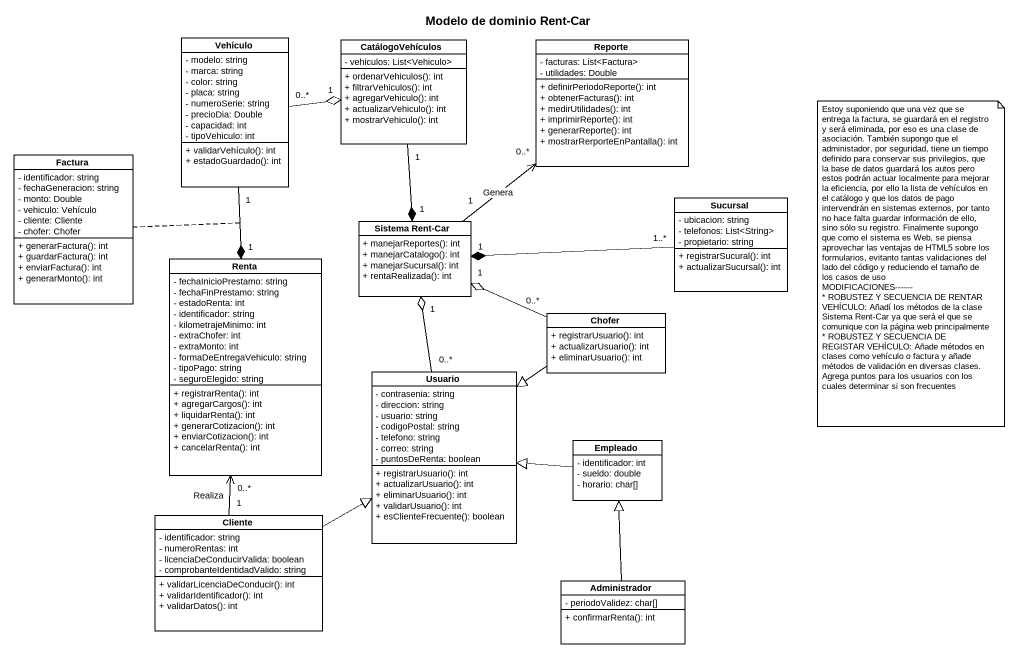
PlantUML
@startuml
title Modelo de dominio Rent-Car
hide circle
hide empty members
skinparam classAttributeIconSize 0
class Vehículo {
  - modelo: string
  - marca: string
  - color: string
  - placa: string
  - numeroSerie: string
  - precioDia: Double
  - capacidad: int
  - tipoVehiculo: int
  + validarVehículo(): int
  + estadoGuardado(): int
}
class CatálogoVehículos {
  - vehiculos: List<Vehiculo>
  + ordenarVehiculos(): int
  + filtrarVehiculos(): int
  + agregarVehiculo(): int
  + actualizarVehiculo(): int
  + mostrarVehiculo(): int
}
class Reporte {
  - facturas: List<Factura>
  - utilidades: Double
  + definirPeriodoReporte(): int
  + obtenerFacturas(): int
  + medirUtilidades(): int
  + imprimirReporte(): int
  + generarReporte(): int
  + mostrarRerporteEnPantalla(): int
}
class Factura {
  - identificador: string
  - fechaGeneracion: string
  - monto: Double
  - vehiculo: Vehículo
  - cliente: Cliente
  - chofer: Chofer
  + generarFactura(): int
  + guardarFactura(): int
  + enviarFactura(): int
  + generarMonto(): int
}
class "Sistema Rent-Car" as Sistema_Rent_Car {
  + manejarReportes(): int
  + manejarCatalogo(): int
  + manejarSucursal(): int
  + rentaRealizada(): int
}
class Sucursal {
  - ubicacion: string
  - telefonos: List<String>
  - propietario: string
  + registrarSucural(): int
  + actualizarSucursal(): int
}
class Renta {
  - fechaInicioPrestamo: string
  - fechaFinPrestamo: string
  - estadoRenta: int
  - identificador: string
  - kilometrajeMinimo: int
  - extraChofer: int
  - extraMonto: int
  - formaDeEntregaVehiculo: string
  - tipoPago: string
  - seguroElegido: string
  + registrarRenta(): int
  + agregarCargos(): int
  + liquidarRenta(): int
  + generarCotizacion(): int
  + enviarCotizacion(): int
  + cancelarRenta(): int
}
class Chofer {
  + registrarUsuario(): int
  + actualizarUsuario(): int
  + eliminarUsuario(): int
}
class Usuario {
  - contrasenia: string
  - direccion: string
  - usuario: string
  - codigoPostal: string
  - telefono: string
  - correo: string
  - puntosDeRenta: boolean
  + registrarUsuario(): int
  + actualizarUsuario(): int
  + eliminarUsuario(): int
  + validarUsuario(): int
  + esClienteFrecuente(): boolean
}
class Empleado {
  - identificador: int
  - sueldo: double
  - horario: char[]
}
class Cliente {
  - identificador: string
  - numeroRentas: int
  - licenciaDeConducirValida: boolean
  - comprobanteIdentidadValido: string
  + validarLicenciaDeConducir(): int
  + validarIdentificador(): int
  + validarDatos(): int
}
class Administrador {
  - periodoValidez: char[]
  + confirmarRenta(): int
}
Vehículo "0..*" -right-o "1" CatálogoVehículos
Vehículo "1" --* "1" Renta
Vehículo -- Renta
(Vehículo, Renta) .. Factura
CatálogoVehículos "1" --* "1" Sistema_Rent_Car
Sistema_Rent_Car "1" -up-> "0..*" Reporte : Genera
Sucursal "1..*" -left-* "1" Sistema_Rent_Car
Chofer "0..*" -left-o "1" Sistema_Rent_Car
Chofer --|> Usuario
Usuario "0..*" -up-o "1" Sistema_Rent_Car
Empleado -left-|> Usuario
Cliente "1" -up-> "0..*" Renta : Realiza
Cliente -right-|> Usuario
Administrador -up-|> Empleado
note as N1
  Estoy suponiendo que una vez que se entrega la factura, se guardará en el registro y será eliminada, por eso es una clase de asociación. También supongo que el administador, por seguridad, tiene un tiempo definido para conservar sus privilegios, que la base de datos guardará los autos pero estos podrán actuar localmente para mejorar la eficiencia, por ello la lista de vehículos en el catálogo y que los datos de pago intervendrán en sistemas externos, por tanto no hace falta guardar información de ello, sino sólo su registro. Finalmente supongo que como el sistema es Web, se piensa aprovechar las ventajas de HTML5 sobre los formularios, evitanto tantas validaciones del lado del código y reduciendo el tamaño de los casos de uso
  MODIFICACIONES~--~--~--
  * ROBUSTEZ Y SECUENCIA DE RENTAR VEHÍCULO: Añadí los métodos de la clase Sistema Rent-Car ya que será el que se comunique con la página web principalmente
  * ROBUSTEZ Y SECUENCIA DE REGISTAR VEHÍCULO: Añade métodos en clases como vehículo o factura y añade métodos de validación en diversas clases. Agrega puntos para los usuarios con los cuales determinar si son frecuentes
end note
@enduml
